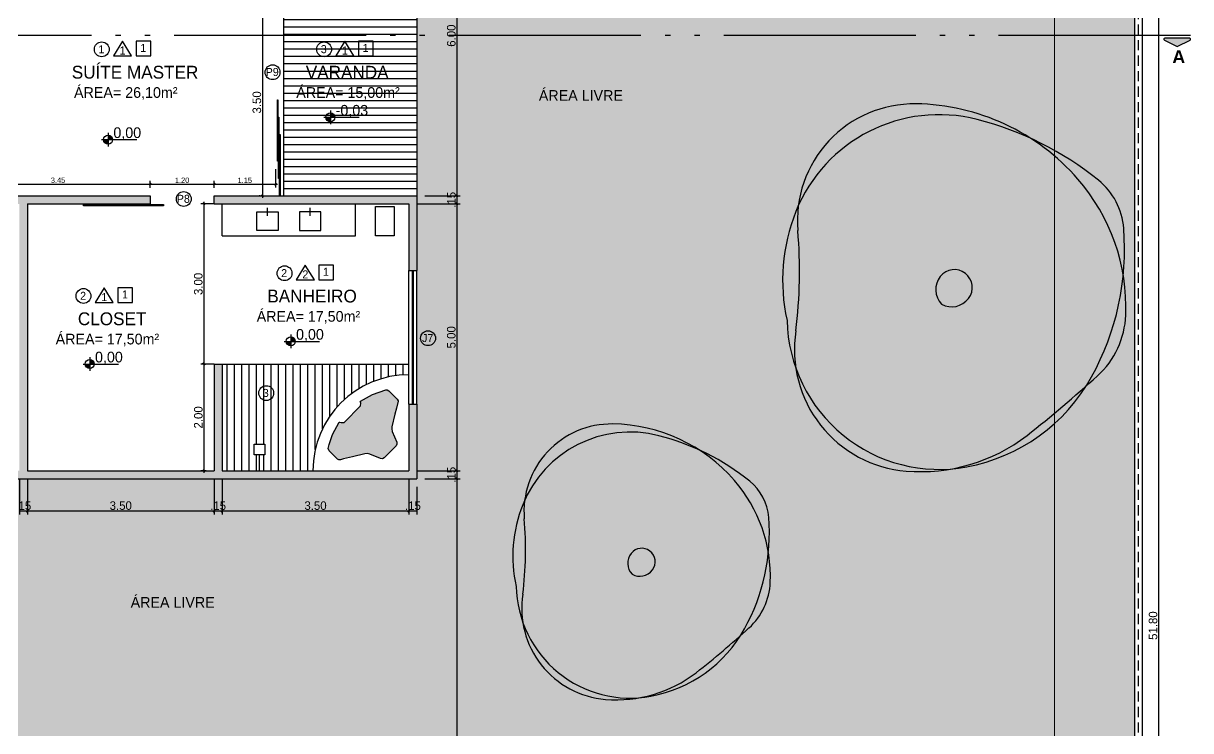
# Model space of a CAD drawing. Header units: feet. Extents: x 1734 to 1931, y 883 to 1088.
# Drawn here: x 1772.62 to 1794.49, y 907.91 to 921.16 of the extents above; entities that cross this region are included whole.
import ezdxf

# ---------------------------------------------------------------- set-up
doc = ezdxf.new("R2010")
doc.units = ezdxf.units.FT
doc.header["$LTSCALE"] = 0.3
doc.header["$MEASUREMENT"] = 0
doc.header["$PDMODE"] = 32
doc.header["$PDSIZE"] = 0.1
for name, pattern in [('ACAD_ISO05W100', [33, 24, -3, 0, -3, 0, -3]), ('DASHED2', [0.375, 0.25, -0.125]), ('HIDDEN', [9.525, 6.35, -3.175])]:
    doc.linetypes.add(name, pattern=pattern)
doc.layers.get('0').update_dxf_attribs({"linetype": 'CONTINUOUS'})
doc.layers.get('Defpoints').update_dxf_attribs({"linetype": 'CONTINUOUS'})
for name, color, linetype in [('02', 44, 'CONTINUOUS'), ('03', 96, 'CONTINUOUS'), ('1', 1, 'CONTINUOUS'), ('2', 44, 'CONTINUOUS'), ('3', 3, 'CONTINUOUS'), ('4', 4, 'CONTINUOUS'), ('4.', 4, 'CONTINUOUS'), ('5', 5, 'CONTINUOUS'), ('Cotas', 1, 'CONTINUOUS'), ('demolição', 140, 'DASHED2'), ('projecao', 8, 'HIDDEN'), ('Texto', 44, 'CONTINUOUS')]:
    doc.layers.add(name, color=color, linetype=linetype)
doc.styles.add('ROMANS', font='romans')
doc.styles.add('style1', font='GOTHIC.TTF')
doc.styles.add('TP', font='arial.ttf', dxfattribs={"height": 0.1})
doc.dimstyles.new('ESC-100', dxfattribs={"dimtxt": 0.16, "dimasz": 0.04, "dimexe": 0.06, "dimexo": 0.15, "dimgap": 0.02, "dimtad": 1, "dimzin": 4, "dimdsep": 46, "dimtxsty": 'style1', "dimblk": 'OBLIQUE', "dimcen": 0.01, "dimdle": 0.04, "dimclrd": 14, "dimclre": 14, "dimclrt": 2, "dimazin": 0, "dimtfac": 1, "dimtix": 1, "dimtmove": 2, "dimatfit": 0, "dimldrblk": 'OPEN90', "dimfxl": 1, "dimtolj": 1, "dimtzin": 4, "dimlwd": -1, "dimlwe": -1, "dimarcsym": 0})
doc.dimstyles.new('ESC-50', dxfattribs={"dimtxt": 0.1, "dimasz": 0.04, "dimexe": 0.06, "dimexo": 0.15, "dimgap": 0.02, "dimtad": 1, "dimzin": 4, "dimdsep": 46, "dimtxsty": 'style1', "dimblk": 'OBLIQUE', "dimcen": 0.01, "dimdle": 0.04, "dimclrd": 14, "dimclre": 14, "dimclrt": 2, "dimazin": 0, "dimtfac": 1, "dimtix": 1, "dimtmove": 2, "dimatfit": 0, "dimldrblk": 'OPEN90', "dimfxl": 1, "dimtolj": 1, "dimtzin": 4, "dimlwd": -1, "dimlwe": -1, "dimarcsym": 0})

# ---------------------------------------------------------------- blocks, each defined once
blk = doc.blocks.new('Arvore_M')
at = {"color": 89, "true_color": 0x2e4b26}
for centre, radius, start, end in [((29.6, 148.2), 161.7, 100.4555, 151.0425), ((41.7, 154), 157.5, 85.3103, 127.4297), ((25, 173), 136.5, 1.1676, 100.4555), ((45.6, 202.1), 109.3, 351.1087, 85.3103), ((683.4, -654.4), 1189.6, 128.3098, 132.2959), ((-64.8, 167.9), 77.9, 132.2959, 177.6877), ((95.6, 111.7), 237.1, 151.0425, 184.4792), ((582.4, 131.8), 432.1, 172.9001, 184.8756), ((32.3, 164), 175, 177.6877, 221.0767), ((0.2, 139.7), 165.3, 338.1526, 12.6145), ((13.7, 144.5), 19.1, 61.2791, 142.6793), ((8.9, 148.2), 19.1, 321.6826, 43.0427), ((11.3, 146.3), 16.1, 142.6793, 321.6826), ((47.5, 86.2), 104.7, 269.0752, 4.8756), ((-79.4, 98), 61.6, 184.4792, 231.1587), ((25.1, 129.7), 138.5, 255.6085, 338.1526), ((62, 273.5), 287, 231.1587, 255.6085), ((49, 178.6), 197.2, 221.0767, 269.0752)]:
    blk.add_arc(centre, radius, start, end, dxfattribs=at)
blk = doc.blocks.new('_Oblique')
at = {"color": 0, "linetype": 'ByBlock', "lineweight": -2}
blk.add_line((-0.5, -0.5), (0.5, 0.5), dxfattribs=at)
blk = doc.blocks.new('*D64')
at = {"layer": 'Cotas', "color": 14, "linetype": 'Continuous', "transparency": 16777216}
for p, q in [((1780.142, 923.931), (1780.801, 923.931)), ((1780.741, 923.971), (1780.741, 917.891)), ((1780.142, 917.931), (1780.801, 917.931))]:
    blk.add_line(p, q, dxfattribs=at)
at = {"layer": 'Defpoints', "color": 0, "linetype": 'Continuous', "transparency": 16777216}
for p in [(1779.992, 923.931), (1779.992, 917.931), (1780.741, 917.931)]:
    blk.add_point(p, dxfattribs=at)
at = {"layer": 'Cotas', "color": 14, "linetype": 'Continuous', "transparency": 16777216, "xscale": 0.04, "yscale": 0.04, "zscale": 0.04}
for p, rotation in [((1780.741, 923.931), 90), ((1780.741, 917.931), 270)]:
    blk.add_blockref('_Oblique', p, dxfattribs=dict(at, rotation=rotation))
at = {"layer": 'Cotas', "color": 2, "linetype": 'Continuous', "transparency": 16777216, "insert": (1780.637, 920.931), "char_height": 0.16, "attachment_point": 5, "rotation": 90, "style": 'style1'}
blk.add_mtext('\\A1;6.00', dxfattribs=at)
blk = doc.blocks.new('_Open90')
at = {"color": 0, "linetype": 'ByBlock', "lineweight": -2}
for p, q in [((0, 0), (-1, 0)), ((-0.5, 0.5), (0, 0)), ((0, 0), (-0.5, -0.5))]:
    blk.add_line(p, q, dxfattribs=at)
blk = doc.blocks.new('*D65')
at = {"layer": 'Cotas', "color": 14, "linetype": 'Continuous', "transparency": 16777216}
for p, q in [((1780.142, 917.931), (1780.801, 917.931)), ((1780.741, 917.931), (1780.741, 917.781)), ((1779.992, 917.781), (1780.801, 917.781))]:
    blk.add_line(p, q, dxfattribs=at)
at = {"layer": 'Defpoints', "color": 0, "linetype": 'Continuous', "transparency": 16777216}
for p in [(1779.992, 917.931), (1779.842, 917.781), (1780.741, 917.781)]:
    blk.add_point(p, dxfattribs=at)
at = {"layer": 'Cotas', "color": 2, "linetype": 'Continuous', "transparency": 16777216, "insert": (1780.639, 917.856), "char_height": 0.16, "attachment_point": 5, "rotation": 90, "style": 'style1'}
blk.add_mtext('\\A1;.15', dxfattribs=at)
blk = doc.blocks.new('*D66')
at = {"layer": 'Cotas', "color": 14, "linetype": 'Continuous', "transparency": 16777216}
for p, q in [((1779.992, 917.781), (1780.801, 917.781)), ((1780.741, 917.821), (1780.741, 912.741)), ((1779.992, 912.781), (1780.801, 912.781))]:
    blk.add_line(p, q, dxfattribs=at)
at = {"layer": 'Defpoints', "color": 0, "linetype": 'Continuous', "transparency": 16777216}
for p in [(1779.842, 917.781), (1779.842, 912.781), (1780.741, 912.781)]:
    blk.add_point(p, dxfattribs=at)
at = {"layer": 'Cotas', "color": 14, "linetype": 'Continuous', "transparency": 16777216, "xscale": 0.04, "yscale": 0.04, "zscale": 0.04}
for p, rotation in [((1780.741, 917.781), 90), ((1780.741, 912.781), 270)]:
    blk.add_blockref('_Oblique', p, dxfattribs=dict(at, rotation=rotation))
at = {"layer": 'Cotas', "color": 2, "linetype": 'Continuous', "transparency": 16777216, "insert": (1780.637, 915.281), "char_height": 0.16, "attachment_point": 5, "rotation": 90, "style": 'style1'}
blk.add_mtext('\\A1;5.00', dxfattribs=at)
blk = doc.blocks.new('*D67')
at = {"layer": 'Cotas', "color": 14, "linetype": 'Continuous', "transparency": 16777216}
for p, q in [((1779.992, 912.781), (1780.801, 912.781)), ((1780.142, 912.631), (1780.801, 912.631)), ((1780.741, 912.781), (1780.741, 912.631))]:
    blk.add_line(p, q, dxfattribs=at)
at = {"layer": 'Defpoints', "color": 0, "linetype": 'Continuous', "transparency": 16777216}
for p in [(1779.842, 912.781), (1779.992, 912.631), (1780.741, 912.631)]:
    blk.add_point(p, dxfattribs=at)
at = {"layer": 'Cotas', "color": 2, "linetype": 'Continuous', "transparency": 16777216, "insert": (1780.639, 912.706), "char_height": 0.16, "attachment_point": 5, "rotation": 90, "style": 'style1'}
blk.add_mtext('\\A1;.15', dxfattribs=at)
blk = doc.blocks.new('*D68')
at = {"layer": 'Cotas', "color": 14, "linetype": 'Continuous', "transparency": 16777216}
for p, q in [((1780.142, 912.631), (1780.801, 912.631)), ((1780.741, 912.671), (1780.741, 884.091)), ((1780.845, 884.131), (1780.801, 884.131))]:
    blk.add_line(p, q, dxfattribs=at)
at = {"layer": 'Defpoints', "color": 0, "linetype": 'Continuous', "transparency": 16777216}
for p in [(1779.992, 912.631), (1780.695, 884.131), (1780.741, 884.131)]:
    blk.add_point(p, dxfattribs=at)
at = {"layer": 'Cotas', "color": 14, "linetype": 'Continuous', "transparency": 16777216, "xscale": 0.04, "yscale": 0.04, "zscale": 0.04}
for p, rotation in [((1780.741, 912.631), 90), ((1780.741, 884.131), 270)]:
    blk.add_blockref('_Oblique', p, dxfattribs=dict(at, rotation=rotation))
at = {"layer": 'Cotas', "color": 2, "linetype": 'Continuous', "transparency": 16777216, "insert": (1780.637, 898.381), "char_height": 0.16, "attachment_point": 5, "rotation": 90, "style": 'style1'}
blk.add_mtext('\\A1;28.50', dxfattribs=at)
blk = doc.blocks.new('*D106')
at = {"layer": 'Cotas', "color": 14, "linetype": 'Continuous', "transparency": 16777216}
for p, q in [((1779.842, 912.631), (1779.842, 911.964)), ((1779.992, 912.481), (1779.992, 911.964)), ((1779.992, 912.024), (1779.842, 912.024))]:
    blk.add_line(p, q, dxfattribs=at)
at = {"layer": 'Defpoints', "color": 0, "linetype": 'Continuous', "transparency": 16777216}
for p in [(1779.842, 912.781), (1779.992, 912.631), (1779.842, 912.024)]:
    blk.add_point(p, dxfattribs=at)
at = {"layer": 'Cotas', "color": 2, "linetype": 'Continuous', "transparency": 16777216, "insert": (1779.917, 912.126), "char_height": 0.16, "attachment_point": 5, "style": 'style1'}
blk.add_mtext('\\A1;.15', dxfattribs=at)
blk = doc.blocks.new('*D107')
at = {"layer": 'Cotas', "color": 14, "linetype": 'Continuous', "transparency": 16777216}
for p, q in [((1776.342, 912.631), (1776.342, 911.964)), ((1779.842, 912.631), (1779.842, 911.964)), ((1779.882, 912.024), (1776.302, 912.024))]:
    blk.add_line(p, q, dxfattribs=at)
at = {"layer": 'Defpoints', "color": 0, "linetype": 'Continuous', "transparency": 16777216}
for p in [(1776.342, 912.781), (1779.842, 912.781), (1776.342, 912.024)]:
    blk.add_point(p, dxfattribs=at)
at = {"layer": 'Cotas', "color": 14, "linetype": 'Continuous', "transparency": 16777216, "xscale": 0.04, "yscale": 0.04, "zscale": 0.04, "rotation": 180}
blk.add_blockref('_Oblique', (1776.342, 912.024), dxfattribs=at)
at = {"layer": 'Cotas', "color": 14, "linetype": 'Continuous', "transparency": 16777216, "xscale": 0.04, "yscale": 0.04, "zscale": 0.04}
blk.add_blockref('_Oblique', (1779.842, 912.024), dxfattribs=at)
at = {"layer": 'Cotas', "color": 2, "linetype": 'Continuous', "transparency": 16777216, "insert": (1778.092, 912.128), "char_height": 0.16, "attachment_point": 5, "style": 'style1'}
blk.add_mtext('\\A1;3.50', dxfattribs=at)
blk = doc.blocks.new('*D108')
at = {"layer": 'Cotas', "color": 14, "linetype": 'Continuous', "transparency": 16777216}
for p, q in [((1776.192, 912.631), (1776.192, 911.964)), ((1776.342, 912.631), (1776.342, 911.964)), ((1776.342, 912.024), (1776.192, 912.024))]:
    blk.add_line(p, q, dxfattribs=at)
at = {"layer": 'Defpoints', "color": 0, "linetype": 'Continuous', "transparency": 16777216}
for p in [(1776.192, 912.781), (1776.342, 912.781), (1776.192, 912.024)]:
    blk.add_point(p, dxfattribs=at)
at = {"layer": 'Cotas', "color": 2, "linetype": 'Continuous', "transparency": 16777216, "insert": (1776.267, 912.126), "char_height": 0.16, "attachment_point": 5, "style": 'style1'}
blk.add_mtext('\\A1;.15', dxfattribs=at)
blk = doc.blocks.new('*D109')
at = {"layer": 'Cotas', "color": 14, "linetype": 'Continuous', "transparency": 16777216}
for p, q in [((1772.692, 912.631), (1772.692, 911.964)), ((1776.192, 912.631), (1776.192, 911.964)), ((1776.232, 912.024), (1772.652, 912.024))]:
    blk.add_line(p, q, dxfattribs=at)
at = {"layer": 'Defpoints', "color": 0, "linetype": 'Continuous', "transparency": 16777216}
for p in [(1772.692, 912.781), (1776.192, 912.781), (1772.692, 912.024)]:
    blk.add_point(p, dxfattribs=at)
at = {"layer": 'Cotas', "color": 14, "linetype": 'Continuous', "transparency": 16777216, "xscale": 0.04, "yscale": 0.04, "zscale": 0.04, "rotation": 180}
blk.add_blockref('_Oblique', (1772.692, 912.024), dxfattribs=at)
at = {"layer": 'Cotas', "color": 14, "linetype": 'Continuous', "transparency": 16777216, "xscale": 0.04, "yscale": 0.04, "zscale": 0.04}
blk.add_blockref('_Oblique', (1776.192, 912.024), dxfattribs=at)
at = {"layer": 'Cotas', "color": 2, "linetype": 'Continuous', "transparency": 16777216, "insert": (1774.442, 912.128), "char_height": 0.16, "attachment_point": 5, "style": 'style1'}
blk.add_mtext('\\A1;3.50', dxfattribs=at)
blk = doc.blocks.new('*D110')
at = {"layer": 'Cotas', "color": 14, "linetype": 'Continuous', "transparency": 16777216}
for p, q in [((1772.542, 912.631), (1772.542, 911.964)), ((1772.692, 912.631), (1772.692, 911.964)), ((1772.692, 912.024), (1772.542, 912.024))]:
    blk.add_line(p, q, dxfattribs=at)
at = {"layer": 'Defpoints', "color": 0, "linetype": 'Continuous', "transparency": 16777216}
for p in [(1772.542, 912.781), (1772.692, 912.781), (1772.542, 912.024)]:
    blk.add_point(p, dxfattribs=at)
at = {"layer": 'Cotas', "color": 2, "linetype": 'Continuous', "transparency": 16777216, "insert": (1772.617, 912.126), "char_height": 0.16, "attachment_point": 5, "style": 'style1'}
blk.add_mtext('\\A1;.15', dxfattribs=at)
blk = doc.blocks.new('*D242')
at = {"layer": 'Cotas', "color": 14, "linetype": 'Continuous', "transparency": 16777216}
for p, q in [((1776.192, 917.781), (1775.94, 917.781)), ((1776, 917.821), (1776, 914.741)), ((1776.192, 914.781), (1775.94, 914.781))]:
    blk.add_line(p, q, dxfattribs=at)
at = {"layer": 'Defpoints', "color": 0, "linetype": 'Continuous', "transparency": 16777216}
for p in [(1776.342, 917.781), (1776, 914.781), (1776.342, 914.781)]:
    blk.add_point(p, dxfattribs=at)
at = {"layer": 'Cotas', "color": 14, "linetype": 'Continuous', "transparency": 16777216, "xscale": 0.04, "yscale": 0.04, "zscale": 0.04}
for p, rotation in [((1776, 917.781), 90), ((1776, 914.781), 270)]:
    blk.add_blockref('_Oblique', p, dxfattribs=dict(at, rotation=rotation))
at = {"layer": 'Cotas', "color": 2, "linetype": 'Continuous', "transparency": 16777216, "insert": (1775.896, 916.281), "char_height": 0.16, "attachment_point": 5, "rotation": 90, "style": 'style1'}
blk.add_mtext('\\A1;3.00', dxfattribs=at)
blk = doc.blocks.new('*D243')
at = {"layer": 'Cotas', "color": 14, "linetype": 'Continuous', "transparency": 16777216}
for p, q in [((1776, 914.821), (1776, 912.741)), ((1776.192, 914.781), (1775.94, 914.781)), ((1776.042, 912.781), (1775.94, 912.781))]:
    blk.add_line(p, q, dxfattribs=at)
at = {"layer": 'Defpoints', "color": 0, "linetype": 'Continuous', "transparency": 16777216}
for p in [(1776.342, 914.781), (1776, 912.781), (1776.192, 912.781)]:
    blk.add_point(p, dxfattribs=at)
at = {"layer": 'Cotas', "color": 14, "linetype": 'Continuous', "transparency": 16777216, "xscale": 0.04, "yscale": 0.04, "zscale": 0.04}
for p, rotation in [((1776, 914.781), 90), ((1776, 912.781), 270)]:
    blk.add_blockref('_Oblique', p, dxfattribs=dict(at, rotation=rotation))
at = {"layer": 'Cotas', "color": 2, "linetype": 'Continuous', "transparency": 16777216, "insert": (1775.896, 913.781), "char_height": 0.16, "attachment_point": 5, "rotation": 90, "style": 'style1'}
blk.add_mtext('\\A1;2.00', dxfattribs=at)
blk = doc.blocks.new('*D264')
at = {"layer": 'Cotas', "color": 14, "linetype": 'Continuous', "transparency": 16777216}
for p, q in [((1793.891, 935.821), (1793.891, 883.941)), ((1793.742, 935.781), (1793.951, 935.781)), ((1793.742, 883.981), (1793.951, 883.981))]:
    blk.add_line(p, q, dxfattribs=at)
at = {"layer": 'Defpoints', "color": 0, "linetype": 'Continuous', "transparency": 16777216}
for p in [(1793.592, 935.781), (1793.592, 883.981), (1793.891, 883.981)]:
    blk.add_point(p, dxfattribs=at)
at = {"layer": 'Cotas', "color": 14, "linetype": 'Continuous', "transparency": 16777216, "xscale": 0.04, "yscale": 0.04, "zscale": 0.04}
for p, rotation in [((1793.891, 935.781), 90), ((1793.891, 883.981), 270)]:
    blk.add_blockref('_Oblique', p, dxfattribs=dict(at, rotation=rotation))
at = {"layer": 'Cotas', "color": 2, "linetype": 'Continuous', "transparency": 16777216, "insert": (1793.787, 909.881), "char_height": 0.16, "attachment_point": 5, "rotation": 90, "style": 'style1'}
blk.add_mtext('\\A1;51.80', dxfattribs=at)
blk = doc.blocks.new('NIV_PL')
for p, q in [((-0.15, 0), (0.638, 0)), ((0, 0.15), (0, -0.15))]:
    blk.add_line(p, q)
at = {"const_width": 0.1}
for points in [[(-0.05, 0, 0.414214), (0, -0.05, 1)], [(0.05, 0, 0.414214), (0, 0.05, 1)]]:
    blk.add_lwpolyline(points, format="xyb", dxfattribs=at)
blk.add_circle((0, 0), 0.1)
at = {"color": 2, "style": 'ROMANS'}
blk.add_attdef('NIVEL', (0.116, 0.037), '', height=0.1, dxfattribs=at)
blk = doc.blocks.new('*D269')
at = {"layer": 'Defpoints', "color": 14, "linetype": 'Continuous', "transparency": 16777216}
for p, q in [((1777.192, 921.431), (1777.037, 921.431)), ((1777.097, 921.471), (1777.097, 917.891)), ((1777.056, 917.931), (1777.037, 917.931))]:
    blk.add_line(p, q, dxfattribs=at)
at = {"layer": 'Defpoints', "color": 0, "linetype": 'Continuous', "transparency": 16777216}
for p in [(1777.342, 921.431), (1777.097, 917.931), (1777.206, 917.931)]:
    blk.add_point(p, dxfattribs=at)
at = {"layer": 'Defpoints', "color": 14, "linetype": 'Continuous', "transparency": 16777216, "xscale": 0.04, "yscale": 0.04, "zscale": 0.04}
for p, rotation in [((1777.097, 921.431), 90), ((1777.097, 917.931), 270)]:
    blk.add_blockref('_Oblique', p, dxfattribs=dict(at, rotation=rotation))
at = {"layer": 'Defpoints', "color": 2, "linetype": 'Continuous', "transparency": 16777216, "insert": (1776.993, 919.681), "char_height": 0.16, "attachment_point": 5, "rotation": 90, "style": 'style1'}
blk.add_mtext('\\A1;3.50', dxfattribs=at)
blk = doc.blocks.new('*D499')
at = {"layer": 'Cotas', "color": 14, "linetype": 'Continuous', "transparency": 16777216}
for p, q in [((1771.502, 918.15), (1775.032, 918.15)), ((1771.542, 918.081), (1771.542, 918.21)), ((1774.992, 918.081), (1774.992, 918.21))]:
    blk.add_line(p, q, dxfattribs=at)
at = {"layer": 'Defpoints', "color": 0, "linetype": 'Continuous', "transparency": 16777216}
for p in [(1774.992, 918.15), (1771.542, 917.931), (1774.992, 917.931)]:
    blk.add_point(p, dxfattribs=at)
at = {"layer": 'Cotas', "color": 14, "linetype": 'Continuous', "transparency": 16777216, "xscale": 0.04, "yscale": 0.04, "zscale": 0.04, "rotation": 180}
blk.add_blockref('_Oblique', (1771.542, 918.15), dxfattribs=at)
at = {"layer": 'Cotas', "color": 14, "linetype": 'Continuous', "transparency": 16777216, "xscale": 0.04, "yscale": 0.04, "zscale": 0.04}
blk.add_blockref('_Oblique', (1774.992, 918.15), dxfattribs=at)
at = {"layer": 'Cotas', "color": 2, "linetype": 'Continuous', "transparency": 16777216, "insert": (1773.267, 918.222), "char_height": 0.1, "attachment_point": 5, "style": 'style1'}
blk.add_mtext('\\A1;3.45', dxfattribs=at)
blk = doc.blocks.new('*D500')
at = {"layer": 'Cotas', "color": 14, "linetype": 'Continuous', "transparency": 16777216}
for p, q in [((1774.952, 918.15), (1776.232, 918.15)), ((1774.992, 918.081), (1774.992, 918.21)), ((1776.192, 918.081), (1776.192, 918.21))]:
    blk.add_line(p, q, dxfattribs=at)
at = {"layer": 'Defpoints', "color": 0, "linetype": 'Continuous', "transparency": 16777216}
for p in [(1776.192, 918.15), (1774.992, 917.931), (1776.192, 917.931)]:
    blk.add_point(p, dxfattribs=at)
at = {"layer": 'Cotas', "color": 14, "linetype": 'Continuous', "transparency": 16777216, "xscale": 0.04, "yscale": 0.04, "zscale": 0.04, "rotation": 180}
blk.add_blockref('_Oblique', (1774.992, 918.15), dxfattribs=at)
at = {"layer": 'Cotas', "color": 14, "linetype": 'Continuous', "transparency": 16777216, "xscale": 0.04, "yscale": 0.04, "zscale": 0.04}
blk.add_blockref('_Oblique', (1776.192, 918.15), dxfattribs=at)
at = {"layer": 'Cotas', "color": 2, "linetype": 'Continuous', "transparency": 16777216, "insert": (1775.592, 918.222), "char_height": 0.1, "attachment_point": 5, "style": 'style1'}
blk.add_mtext('\\A1;1.20', dxfattribs=at)
blk = doc.blocks.new('*D501')
at = {"layer": 'Cotas', "color": 14, "linetype": 'Continuous', "transparency": 16777216}
for p, q in [((1777.342, 918.428), (1777.342, 918.09)), ((1776.152, 918.15), (1777.382, 918.15)), ((1776.192, 918.081), (1776.192, 918.21))]:
    blk.add_line(p, q, dxfattribs=at)
at = {"layer": 'Defpoints', "color": 0, "linetype": 'Continuous', "transparency": 16777216}
for p in [(1777.342, 921.431), (1777.342, 918.15), (1776.192, 917.931)]:
    blk.add_point(p, dxfattribs=at)
at = {"layer": 'Cotas', "color": 14, "linetype": 'Continuous', "transparency": 16777216, "xscale": 0.04, "yscale": 0.04, "zscale": 0.04, "rotation": 180}
blk.add_blockref('_Oblique', (1776.192, 918.15), dxfattribs=at)
at = {"layer": 'Cotas', "color": 14, "linetype": 'Continuous', "transparency": 16777216, "xscale": 0.04, "yscale": 0.04, "zscale": 0.04}
blk.add_blockref('_Oblique', (1777.342, 918.15), dxfattribs=at)
at = {"layer": 'Cotas', "color": 2, "linetype": 'Continuous', "transparency": 16777216, "insert": (1776.767, 918.221), "char_height": 0.1, "attachment_point": 5, "style": 'style1'}
blk.add_mtext('\\A1;1.15', dxfattribs=at)

msp = doc.modelspace()

# ---------------------------------------------------------------- hatches: boundary and pattern name
at = {"linetype": 'Continuous', "true_color": 0xbdcb95}
h = msp.add_hatch(color=253, dxfattribs=at)
h.paths.add_polyline_path([(1791.942, 932.131, 0.414214), (1789.942, 934.131), (1739.942, 934.131, 0.414214), (1737.942, 932.131), (1737.942, 913.131, 0.414214), (1739.942, 911.131), (1751.906, 911.131, -0.131652), (1753.656, 910.662), (1755.442, 909.631), (1765.294, 903.943), (1769.192, 901.693, -0.267949), (1770.942, 898.662), (1770.942, 887.631, 0.414214), (1772.942, 885.631), (1789.942, 885.631, 0.414214), (1791.942, 887.631)])
h.paths.add_polyline_path([(1768.892, 912.631), (1768.892, 909.781), (1765.742, 909.781), (1765.709, 911.58, -0.083534), (1764.519, 904.506), (1755.442, 909.747), (1755.442, 912.531), (1765.688, 912.531, -0.011002), (1765.709, 911.58), (1765.742, 912.631), (1755.442, 912.631), (1755.442, 916.431), (1748.442, 916.431), (1748.442, 912.631), (1741.442, 912.631), (1741.442, 916.931), (1740.542, 916.931), (1740.542, 923.931), (1741.442, 923.931), (1741.442, 929.231), (1748.442, 929.231), (1748.442, 931.931), (1755.942, 931.931), (1755.942, 929.231), (1774.542, 929.231), (1774.542, 931.381), (1777.992, 931.381), (1777.992, 929.231), (1779.992, 929.231), (1779.992, 912.631)], flags=16)
h.paths.add_polyline_path([(1768.529, 930.841, 0.812596), (1762.744, 929.831), (1762.744, 929.331), (1762.593, 929.331), (1762.593, 929.831, -0.810376), (1768.66, 930.916)], flags=16)
h.paths.add_polyline_path([(1762.497, 929.38), (1762.497, 929.769), (1762.152, 929.769), (1762.152, 929.38)], flags=24)
h.paths.add_polyline_path([(1762.497, 929.08), (1762.497, 929.469), (1762.152, 929.469), (1762.152, 929.08)], flags=8)
h.paths.add_polyline_path([(1768.897, 929.79), (1768.897, 930.302), (1768.552, 930.302), (1768.552, 929.79)], flags=24)
at = {"linetype": 'Continuous'}
h = msp.add_hatch(color=251, dxfattribs=at)
h.paths.add_polyline_path([(1776.342, 912.781), (1776.342, 914.781), (1776.192, 914.781), (1776.192, 912.781), (1775.442, 912.781), (1775.442, 912.631), (1779.992, 912.631), (1779.992, 914.031), (1779.842, 914.031), (1779.842, 912.781)])
h.paths.add_polyline_path([(1771.542, 917.931), (1771.542, 922.431), (1776.442, 922.431), (1776.442, 922.581), (1771.392, 922.581), (1771.392, 917.931), (1770.892, 917.931), (1770.892, 917.781), (1772.542, 917.781), (1772.542, 912.781), (1771.792, 912.781), (1771.792, 912.631), (1773.442, 912.631), (1773.442, 912.781), (1772.692, 912.781), (1772.692, 917.781), (1774.992, 917.781), (1774.992, 917.931)])
h.paths.add_polyline_path([(1776.192, 917.931), (1776.192, 917.781), (1779.842, 917.781), (1779.842, 916.531), (1779.992, 916.531), (1779.992, 917.931)])
at = {"true_color": 0x00b3b3}
msp.add_hatch(color=132, dxfattribs=at).paths.add_polyline_path([(1778.411, 913.462), (1778.538, 913.689), (1778.541, 913.692), (1778.547, 913.692), (1778.575, 913.685), (1778.626, 913.685), (1778.936, 913.997), (1778.938, 914.047), (1778.931, 914.077), (1778.931, 914.081), (1778.931, 914.081), (1778.934, 914.086), (1779.161, 914.212), (1779.408, 914.297), (1779.437, 914.296), (1779.464, 914.28), (1779.623, 914.122), (1779.64, 914.092), (1779.641, 914.085), (1779.61, 913.956), (1779.581, 913.839), (1779.521, 913.602), (1779.521, 913.568), (1779.527, 913.519), (1779.614, 913.314), (1779.617, 913.279), (1779.601, 913.247), (1779.376, 913.023), (1779.344, 913.006), (1779.309, 913.009), (1779.107, 913.095), (1779.063, 913.105), (1779.019, 913.101), (1778.785, 913.042), (1778.618, 913.006), (1778.558, 912.984), (1778.528, 912.985), (1778.501, 913.001), (1778.422, 913.08), (1778.345, 913.157), (1778.327, 913.201), (1778.349, 913.273)])
at = {"linetype": 'Continuous'}
msp.add_hatch(color=251, dxfattribs=at).paths.add_polyline_path([(1773.442, 912.781), (1773.442, 912.631), (1775.442, 912.631), (1775.442, 912.781)])
at = {"layer": '1', "linetype": 'Continuous'}
h = msp.add_hatch(dxfattribs=at)
h.set_pattern_fill('ANSI31', color=8, scale=1.1, angle=315)
h.set_pattern_definition([(360, (1779.99185, 917.93134), (5e-17, 0.1375), [])])
h.paths.add_polyline_path([(1777.534, 921.561, -0.155551), (1779.515, 923.931), (1777.492, 923.931), (1777.492, 922.581), (1777.492, 921.431), (1777.492, 917.931), (1779.992, 917.931), (1779.992, 923.931), (1779.515, 923.931, -0.155551)])
h.paths.add_polyline_path([(1777.534, 921.561, 0.031847), (1778.057, 921.942, 0.130322), (1777.822, 922.154, 0.032468)], flags=17)
h.paths.add_polyline_path([(1777.822, 922.154, -0.130322), (1778.057, 921.942, 0.090891), (1779.233, 923.349, -0.130322), (1778.982, 923.542, 0.089641)], flags=17)
h.paths.add_polyline_path([(1778.982, 923.542, 0.130322), (1779.233, 923.349, 0.031847), (1779.515, 923.931, 0.032468)])
at = {"layer": '1'}
h = msp.add_hatch(color=4, dxfattribs=at)
h.dxf.hatch_style = 2
h.paths.add_polyline_path([(1794.481, 920.849, 0.791418), (1794.473, 920.884), (1794.008, 920.884, 0.791418), (1793.999, 920.849), (1794.24, 920.728)])
at = {"layer": '1', "linetype": 'Continuous'}
h = msp.add_hatch(dxfattribs=at)
h.set_pattern_fill('ANSI31', color=8, scale=1.1, angle=405)
h.set_pattern_definition([(90, (2683.52299, -717.54495), (-0.1375, 5e-17), [])])
h.paths.add_polyline_path([(1776.342, 914.781), (1776.342, 912.781), (1777.042, 912.781), (1777.042, 913.081), (1776.942, 913.081), (1776.942, 913.281), (1777.142, 913.281), (1777.142, 913.081), (1777.042, 913.081), (1777.042, 912.781), (1778.042, 912.781, -0.081607), (1778.136, 913.357), (1777.511, 914.781)])
h.paths.add_polyline_path([(1777.511, 914.781), (1778.136, 913.357, -0.321732), (1779.842, 914.581), (1779.842, 914.781)])
at = {"layer": 'demolição', "linetype": 'Continuous'}
h = msp.add_hatch(color=255, dxfattribs=at)
h.dxf.hatch_style = 1
h.paths.add_polyline_path([(1793.442, 932.131, 0.414214), (1789.942, 935.631), (1739.942, 935.631, 0.414214), (1736.442, 932.131), (1736.442, 913.131, 0.414214), (1739.942, 909.631), (1751.906, 909.631, -0.131652), (1752.906, 909.363), (1755.442, 907.899), (1763.809, 903.068), (1768.442, 900.394, -0.267949), (1769.442, 898.662), (1769.442, 887.631, 0.414214), (1772.942, 884.131), (1789.942, 884.131, 0.414214), (1793.442, 887.631)])
h.paths.add_polyline_path([(1755.442, 909.631), (1753.656, 910.662, 0.131652), (1751.906, 911.131), (1739.942, 911.131, -0.414214), (1737.942, 913.131), (1737.942, 932.131, -0.414214), (1739.942, 934.131), (1789.942, 934.131, -0.414214), (1791.942, 932.131), (1791.942, 887.631, -0.414214), (1789.942, 885.631), (1772.942, 885.631, -0.414214), (1770.942, 887.631), (1770.942, 898.662, 0.267949), (1769.192, 901.693), (1765.294, 903.943)], flags=16)

# ---------------------------------------------------------------- linework, layer by layer
at = {"layer": '02', "ltscale": 11}
msp.add_lwpolyline([(1773.742, 917.741), (1773.742, 917.771), (1775.242, 917.771), (1775.242, 917.741)], close=True, dxfattribs=at)
at = {"layer": '1', "linetype": 'Continuous', "lineweight": 9}
msp.add_line((1791.942, 932.131), (1791.942, 887.631), dxfattribs=at)
at = {"layer": '1', "linetype": 'Continuous'}
for p, q in [((1779.992, 923.931), (1779.992, 917.931)), ((1777.492, 921.431), (1777.492, 917.931)), ((1779.842, 914.031), (1779.842, 916.531)), ((1779.907, 914.031), (1779.907, 916.531)), ((1779.927, 914.031), (1779.927, 916.531)), ((1779.992, 914.031), (1779.992, 916.531))]:
    msp.add_line(p, q, dxfattribs=at)
at = {"layer": '1', "color": 8, "linetype": 'Continuous'}
msp.add_line((1776.342, 914.781), (1779.842, 914.781), dxfattribs=at)
at = {"layer": '1'}
msp.add_line((1777.042, 912.781), (1777.042, 913.081), dxfattribs=at)
at = {"layer": '1', "linetype": 'Continuous'}
for points in [[(1777.387, 919.731), (1777.387, 918.581), (1777.377, 918.581), (1777.377, 919.731)], [(1777.407, 919.406), (1777.407, 918.256), (1777.397, 918.256), (1777.397, 919.406)], [(1777.427, 919.081), (1777.427, 917.931), (1777.417, 917.931), (1777.417, 919.081)]]:
    msp.add_lwpolyline(points, close=True, dxfattribs=at)
at = {"layer": '1'}
msp.add_lwpolyline([(1778.626, 913.685), (1778.936, 913.997), (1778.938, 914.047), (1778.933, 914.069), (1778.931, 914.077), (1778.931, 914.081), (1778.931, 914.081), (1778.934, 914.086), (1779.161, 914.212), (1779.408, 914.297), (1779.437, 914.296), (1779.464, 914.28), (1779.623, 914.122), (1779.64, 914.092), (1779.641, 914.085), (1779.61, 913.956), (1779.581, 913.839), (1779.521, 913.602), (1779.521, 913.568), (1779.527, 913.519), (1779.614, 913.314), (1779.617, 913.279), (1779.601, 913.247), (1779.376, 913.023), (1779.344, 913.006), (1779.309, 913.009), (1779.107, 913.095), (1779.063, 913.105), (1779.019, 913.101), (1778.785, 913.042), (1778.618, 913.006), (1778.558, 912.984), (1778.528, 912.985), (1778.501, 913.001), (1778.422, 913.08), (1778.345, 913.157), (1778.327, 913.201), (1778.349, 913.273), (1778.411, 913.462), (1778.538, 913.689), (1778.541, 913.692), (1778.547, 913.692), (1778.575, 913.685), (1778.626, 913.685)], dxfattribs=at)
msp.add_lwpolyline([(1777.142, 913.281), (1777.142, 913.081), (1776.942, 913.081), (1776.942, 913.281)], close=True, dxfattribs=at)
at = {"layer": '2', "linetype": 'Continuous'}
for p, q in [((1776.342, 917.181), (1776.342, 917.781)), ((1778.842, 917.181), (1778.842, 917.781)), ((1776.342, 917.181), (1778.842, 917.181))]:
    msp.add_line(p, q, dxfattribs=at)
at = {"layer": '2'}
msp.add_lwpolyline([(1779.217, 917.731), (1779.567, 917.731), (1779.567, 917.181), (1779.217, 917.181)], close=True, dxfattribs=at)
msp.add_arc((1779.842, 912.781), 1.8, 90, 180, dxfattribs=at)
at = {"layer": '3'}
for p, q in [((1793.442, 935.631), (1793.442, 884.131)), ((1793.442, 935.631), (1793.442, 884.131)), ((1777.192, 917.556), (1777.192, 917.706)), ((1777.992, 917.556), (1777.992, 917.706))]:
    msp.add_line(p, q, dxfattribs=at)
msp.add_lwpolyline([(1761.442, 895.481), (1768.292, 895.481), (1768.292, 883.981), (1793.592, 883.981), (1793.592, 935.781)], dxfattribs=at)
for points in [[(1777.392, 917.281), (1776.992, 917.281), (1776.992, 917.631), (1777.392, 917.631)], [(1777.792, 917.281), (1778.192, 917.281), (1778.192, 917.631), (1777.792, 917.631)]]:
    msp.add_lwpolyline(points, close=True, dxfattribs=at)
at = {"layer": '4', "linetype": 'Continuous'}
msp.add_lwpolyline([(1794.473, 920.884), (1794.008, 920.884, 0.791418), (1793.999, 920.849), (1794.24, 920.728), (1794.481, 920.849, 0.791418)], format="xyb", close=True, dxfattribs=at)
at = {"layer": '4.', "color": 5, "linetype": 'ACAD_ISO05W100', "ltscale": 0.5}
msp.add_line((1794.491, 920.931), (1735.534, 920.931), dxfattribs=at)
at = {"layer": '5', "linetype": 'Continuous'}
for p, q in [((1771.542, 917.931), (1774.992, 917.931)), ((1774.992, 917.931), (1774.992, 917.781)), ((1776.192, 917.931), (1779.992, 917.931)), ((1776.192, 917.781), (1776.192, 917.931)), ((1779.992, 917.931), (1779.992, 916.531)), ((1772.692, 917.781), (1774.992, 917.781)), ((1772.692, 917.781), (1772.692, 912.781)), ((1776.192, 917.781), (1779.842, 917.781)), ((1779.842, 917.781), (1779.842, 916.531)), ((1779.842, 916.531), (1779.992, 916.531)), ((1776.192, 914.781), (1776.342, 914.781)), ((1776.192, 914.781), (1776.192, 912.781)), ((1776.342, 914.781), (1776.342, 912.781)), ((1779.842, 914.031), (1779.842, 912.781)), ((1779.842, 914.031), (1779.992, 914.031)), ((1779.992, 914.031), (1779.992, 912.631)), ((1768.892, 912.631), (1773.442, 912.631)), ((1772.692, 912.781), (1773.442, 912.781)), ((1773.442, 912.781), (1775.442, 912.781)), ((1773.442, 912.631), (1775.442, 912.631)), ((1775.442, 912.781), (1776.192, 912.781)), ((1775.442, 912.631), (1779.992, 912.631)), ((1776.342, 912.781), (1779.842, 912.781))]:
    msp.add_line(p, q, dxfattribs=at)
at = {"layer": 'projecao', "ltscale": 0.1}
msp.add_lwpolyline([(1755.942, 895.556), (1768.367, 895.556), (1768.367, 884.056), (1793.517, 884.056), (1793.517, 935.706), (1736.367, 935.706), (1736.367, 895.556), (1755.942, 895.556)], dxfattribs=at)
at = {"layer": 'Texto', "color": 2}
for points in [[(1774.476, 920.828), (1774.305, 920.554), (1774.646, 920.554)], [(1774.73, 920.554), (1775.005, 920.554), (1775.005, 920.828), (1774.73, 920.828)], [(1778.641, 920.828), (1778.471, 920.554), (1778.812, 920.554)], [(1778.896, 920.554), (1779.171, 920.554), (1779.171, 920.828), (1778.896, 920.828)], [(1777.899, 916.635), (1777.728, 916.36), (1778.07, 916.36)], [(1778.154, 916.36), (1778.428, 916.36), (1778.428, 916.635), (1778.154, 916.635)], [(1774.132, 916.21), (1773.962, 915.936), (1774.303, 915.936)], [(1774.387, 915.936), (1774.661, 915.936), (1774.661, 916.21), (1774.387, 916.21)]]:
    msp.add_lwpolyline(points, close=True, dxfattribs=at)
for centre in [(1774.087, 920.675), (1778.253, 920.675), (1777.287, 920.246), (1775.623, 917.871), (1777.511, 916.481), (1773.744, 916.056), (1780.201, 915.264), (1777.168, 914.236)]:
    msp.add_circle(centre, 0.139, dxfattribs=at)

# ---------------------------------------------------------------- block references
at = {"layer": '03', "color": 3, "rotation": 180}
for p, xscale, yscale, zscale in [((1790.299, 919.267), 0.02087282921594635, 0.02087282921594635, 0.02087282921594635), ((1784.381, 913.368), 0.01565462191195977, 0.01565462191195977, 0.01565462191195977)]:
    msp.add_blockref('Arvore_M', p, dxfattribs=dict(at, xscale=xscale, yscale=yscale, zscale=zscale))
at = {"layer": 'Texto', "linetype": 'Continuous', "ltscale": 0.4}
ref = msp.add_blockref('NIV_PL', (1778.372, 919.402), dxfattribs=dict(at, xscale=0.8446215679939147, yscale=0.8446215679939147, zscale=0.8446215679939147))
ref.add_attrib('NIVEL', '-0,03', (1778.469, 919.433), dxfattribs={"layer": '0', "height": 0.2, "style": 'style1'})
ref = msp.add_blockref('NIV_PL', (1774.206, 918.983), dxfattribs=dict(at, xscale=0.8446215679939147, yscale=0.8446215679939147, zscale=0.8446215679939147))
ref.add_attrib('NIVEL', '0,00', (1774.304, 919.014), dxfattribs={"layer": '0', "height": 0.2, "style": 'style1'})
ref = msp.add_blockref('NIV_PL', (1777.629, 915.205), dxfattribs=dict(at, xscale=0.8446215679939147, yscale=0.8446215679939147, zscale=0.8446215679939147))
ref.add_attrib('NIVEL', '0,00', (1777.727, 915.236), dxfattribs={"layer": '0', "height": 0.2, "style": 'style1'})
ref = msp.add_blockref('NIV_PL', (1773.862, 914.78), dxfattribs=dict(at, xscale=0.8446215679939147, yscale=0.8446215679939147, zscale=0.8446215679939147))
ref.add_attrib('NIVEL', '0,00', (1773.96, 914.811), dxfattribs={"layer": '0', "height": 0.2, "style": 'style1'})

# ---------------------------------------------------------------- texts
at = {"layer": 'Texto', "linetype": 'Continuous', "ltscale": 0.4, "style": 'TP'}
for s, insert, char_height, width, attachment_point in [('{\\fCentury Gothic|b0|i0|c0|p34;1}', (1774.08, 920.601), 0.15, 1.84656, 8), ('{\\fCentury Gothic|b0|i0|c0|p34;\\H1.001x;1}', (1774.477, 920.578), 0.15, 1.84656, 8), ('{\\fCentury Gothic|b0|i0|c0|p34;\\H1.001x;1}', (1774.865, 920.626), 0.15, 1.84656, 8), ('{\\fCentury Gothic|b0|i0|c0|p34;3}', (1778.246, 920.601), 0.15, 1.84656, 8), ('{\\fCentury Gothic|b0|i0|c0|p34;\\H1.001x;1}', (1778.643, 920.578), 0.15, 1.84656, 8), ('{\\fCentury Gothic|b0|i0|c0|p34;\\H1.001x;1}', (1779.031, 920.626), 0.15, 1.84656, 8), ('{\\fArial|b1|i0|c0|p34;A}', (1794.268, 920.656), 0.24, 1.77451, 2), ('{\\fCentury Gothic|b0|i0|c0|p34;P9}', (1777.28, 920.173), 0.15, 1.84656, 8), ('{\\fCentury Gothic|b0|i0|c0|p34;P8}', (1775.615, 917.798), 0.15, 1.84656, 8), ('{\\fCentury Gothic|b0|i0|c0|p34;2}', (1777.503, 916.408), 0.15, 1.84656, 8), ('{\\fCentury Gothic|b0|i0|c0|p34;\\H1.001x;1}', (1778.288, 916.433), 0.15, 1.84656, 8), ('{\\fCentury Gothic|b0|i0|c0|p34;\\H1.001x;2}', (1777.901, 916.384), 0.15, 1.84656, 8), ('{\\fCentury Gothic|b0|i0|c0|p34;2}', (1773.736, 915.983), 0.15, 1.84656, 8), ('{\\fCentury Gothic|b0|i0|c0|p34;\\H1.001x;1}', (1774.134, 915.959), 0.15, 1.84656, 8), ('{\\fCentury Gothic|b0|i0|c0|p34;\\H1.001x;1}', (1774.522, 916.008), 0.15, 1.84656, 8), ('{\\fCentury Gothic|b0|i0|c0|p34;J7}', (1780.193, 915.19), 0.15, 1.84656, 8), ('{\\fCentury Gothic|b0|i0|c0|p34;3}', (1777.16, 914.162), 0.15, 1.84656, 8)]:
    msp.add_mtext(s, dxfattribs=dict(at, insert=insert, char_height=char_height, width=width, attachment_point=attachment_point))
at = {"layer": 'Texto', "char_height": 0.1, "width": 3.44546, "attachment_point": 1, "style": 'style1'}
for s, insert in [('\\pi1.72273;\\P\\pi0.67455;{\\H2.4x;SUÍTE MASTER\\P\\pi0.71662;\\H0.83333x;ÁREA= 26,10m²}', (1772.85, 920.533)), ('\\pi1.72273;\\P\\pi0.8948;{\\H2.4x;VARANDA\\P\\pi0.71662;\\H0.83333x;ÁREA= 15,00m²}', (1777.015, 920.533)), ('\\pi1.72273;{\\H2.4x;\\P\\pi0.97481;\\H0.83333x;ÁREA LIVRE}', (1781.302, 920.311)), ('\\pi1.72273;\\P\\pi0.91593;{\\H2.4x;BANHEIRO\\P\\pi0.71662;\\H0.83333x;ÁREA= 17,50m²}', (1776.273, 916.34)), ('\\pi1.72273;\\P\\pi1.13236;{\\H2.4x;CLOSET\\P\\pi0.71662;\\H0.83333x;ÁREA= 17,50m²}', (1772.506, 915.915)), ('\\pi1.72273;{\\H2.4x;\\P\\pi0.97481;\\H0.83333x;ÁREA LIVRE}', (1773.653, 910.817))]:
    msp.add_mtext(s, dxfattribs=dict(at, insert=insert))

# ---------------------------------------------------------------- dimensions: what is measured, and where the dimension line sits
at = {"layer": 'Cotas', "linetype": 'Continuous'}
for base, p1, p2, picture, middle in [((1793.891, 883.981), (1793.592, 935.781), (1793.592, 883.981), '*D264', (1793.787, 909.881)), ((1780.741, 917.931), (1779.992, 923.931), (1779.992, 917.931), '*D64', (1780.637, 920.931)), ((1780.741, 917.781), (1779.992, 917.931), (1779.842, 917.781), '*D65', (1780.639, 917.856)), ((1776, 914.781), (1776.342, 917.781), (1776.342, 914.781), '*D242', (1775.896, 916.281)), ((1780.741, 912.781), (1779.842, 917.781), (1779.842, 912.781), '*D66', (1780.637, 915.281)), ((1776, 912.781), (1776.342, 914.781), (1776.192, 912.781), '*D243', (1775.896, 913.781)), ((1780.741, 912.631), (1779.842, 912.781), (1779.992, 912.631), '*D67', (1780.639, 912.706)), ((1780.741, 884.131), (1779.992, 912.631), (1780.695, 884.131), '*D68', (1780.637, 898.381))]:
    dim = msp.add_linear_dim(base=base, p1=p1, p2=p2, angle=90, dimstyle='ESC-100', dxfattribs=at)
    dim.commit()
    dim.dimension.update_dxf_attribs({"geometry": picture, "text_midpoint": middle})
for base, p1, p2, picture, middle in [((1777.342, 918.15), (1776.192, 917.931), (1777.342, 921.431), '*D501', (1776.767, 918.221)), ((1774.992, 918.15), (1771.542, 917.931), (1774.992, 917.931), '*D499', (1773.267, 918.222)), ((1776.192, 918.15), (1774.992, 917.931), (1776.192, 917.931), '*D500', (1775.592, 918.222))]:
    dim = msp.add_linear_dim(base=base, p1=p1, p2=p2, dimstyle='ESC-50', override={"dimfxl": 0.278871, "dimfxlon": 1, "dimarcsym": 1}, dxfattribs=at)
    dim.commit()
    dim.dimension.update_dxf_attribs({"geometry": picture, "text_midpoint": middle})
for base, p1, p2, picture, middle in [((1772.542, 912.024), (1772.692, 912.781), (1772.542, 912.781), '*D110', (1772.617, 912.126)), ((1772.692, 912.024), (1776.192, 912.781), (1772.692, 912.781), '*D109', (1774.442, 912.128)), ((1776.192, 912.024), (1776.342, 912.781), (1776.192, 912.781), '*D108', (1776.267, 912.126)), ((1776.342, 912.024), (1779.842, 912.781), (1776.342, 912.781), '*D107', (1778.092, 912.128)), ((1779.842, 912.024), (1779.992, 912.631), (1779.842, 912.781), '*D106', (1779.917, 912.126))]:
    dim = msp.add_linear_dim(base=base, p1=p1, p2=p2, dimstyle='ESC-100', dxfattribs=at)
    dim.commit()
    dim.dimension.update_dxf_attribs({"geometry": picture, "text_midpoint": middle})
at = {"layer": 'Defpoints', "linetype": 'Continuous'}
dim = msp.add_linear_dim(base=(1777.097, 917.931), p1=(1777.342, 921.431), p2=(1777.206, 917.931), angle=90, dimstyle='ESC-100', dxfattribs=at)
dim.commit()
dim.dimension.update_dxf_attribs({"geometry": '*D269', "text_midpoint": (1776.993, 919.681)})

doc.saveas('drawing.dxf')
